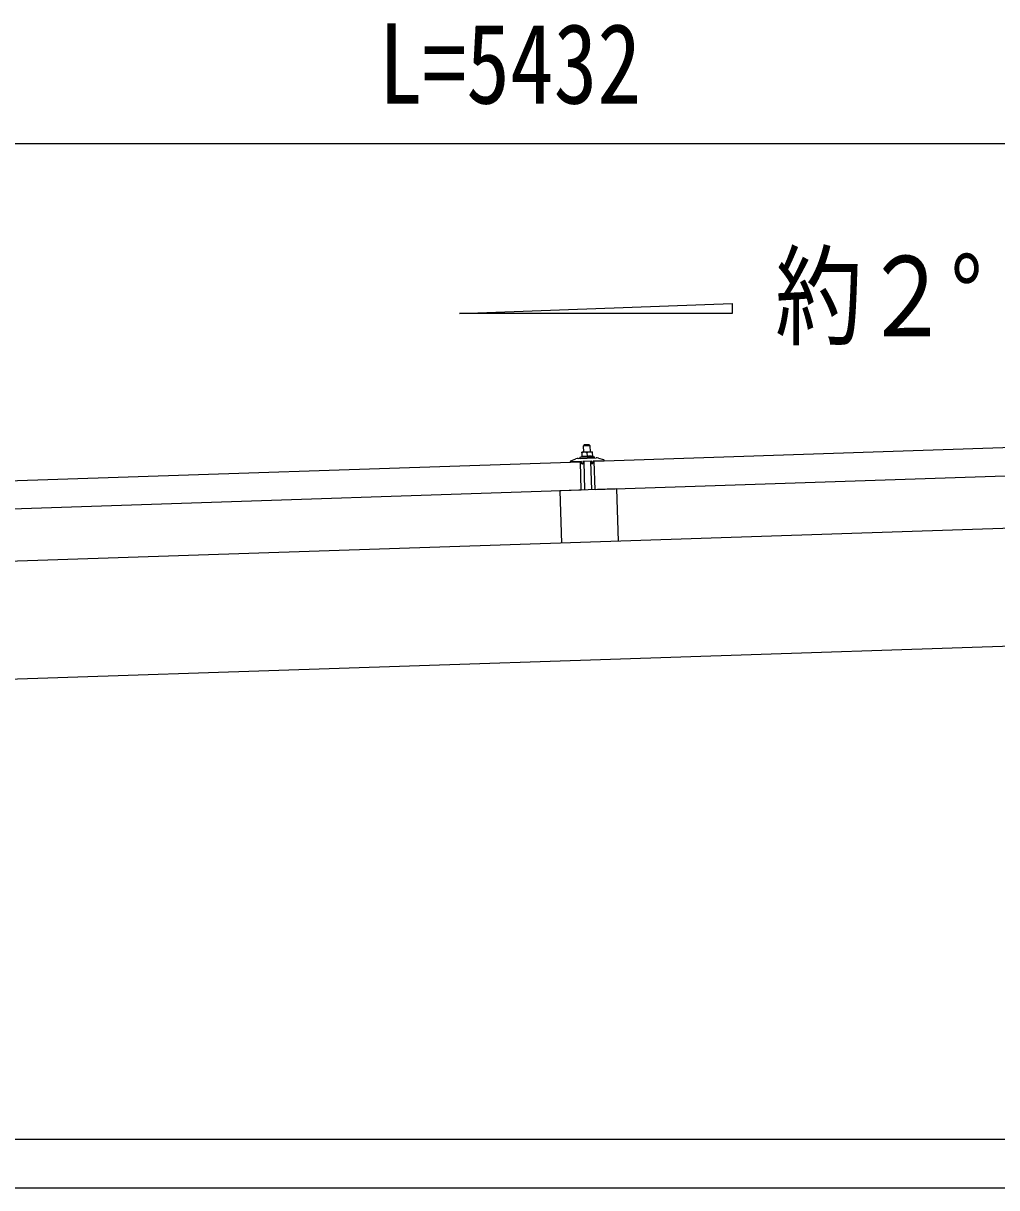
# Model space of a CAD drawing. Units: millimetres, scale not verified. Extents: x -12615 to 12615, y -8910 to 8910.
# Drawn here: x -558 to 641, y -3069 to -1634 of the extents above; entities that cross this region are included whole.
import ezdxf
from ezdxf.enums import TextEntityAlignment as Align

# ---------------------------------------------------------------- set-up
doc = ezdxf.new("R2010")
doc.units = ezdxf.units.MM
doc.header["$LTSCALE"] = 40
for name, color, linetype in [('0-4_YKK_13', 4, 'Continuous'), ('0-5_YKK_A1', 4, 'Continuous'), ('0-6_YKK_D', 6, 'Continuous')]:
    doc.layers.add(name, color=color, linetype=linetype)
doc.styles.add('ＭＳ ゴシック', font='')
doc.styles.get('ＭＳ ゴシック').set_extended_font_data('MS Gothic')

msp = doc.modelspace()

# ---------------------------------------------------------------- linework, layer by layer
at = {"layer": '0-4_YKK_13'}
for p, q in [((145.03, -2174.09), (1278.4, -2136.31)), ((132.91, -2162.91), (129.66, -2163.02)), ((129.66, -2163.03), (129.66, -2163.02)), ((129.66, -2163.03), (129.66, -2163.03)), ((129.66, -2163.03), (129.66, -2163.03)), ((129.66, -2163.03), (129.66, -2163.03)), ((129.66, -2163.03), (129.66, -2163.03)), ((129.66, -2163.03), (129.66, -2163.03)), ((129.66, -2163.03), (129.66, -2163.03)), ((129.66, -2163.03), (129.66, -2163.03)), ((129.66, -2163.04), (129.66, -2163.03)), ((129.66, -2163.04), (129.66, -2163.04)), ((129.66, -2163.04), (129.66, -2163.04)), ((129.66, -2163.04), (129.66, -2163.04)), ((129.66, -2163.05), (129.66, -2163.04)), ((129.66, -2163.05), (129.66, -2163.05)), ((129.66, -2163.06), (129.66, -2163.05)), ((129.66, -2163.07), (129.66, -2163.06)), ((129.66, -2163.08), (129.66, -2163.07)), ((129.66, -2163.09), (129.66, -2163.08)), ((129.67, -2163.11), (129.66, -2163.09)), ((129.67, -2163.12), (129.67, -2163.11)), ((129.67, -2163.14), (129.67, -2163.12)), ((129.67, -2163.16), (129.67, -2163.14)), ((129.67, -2163.18), (129.67, -2163.16)), ((129.67, -2163.2), (129.67, -2163.18)), ((129.67, -2163.22), (129.67, -2163.2)), ((129.67, -2163.24), (129.67, -2163.22)), ((129.67, -2163.26), (129.67, -2163.24)), ((129.67, -2163.28), (129.67, -2163.26)), ((129.67, -2163.31), (129.67, -2163.28)), ((129.67, -2163.33), (129.67, -2163.31)), ((129.67, -2163.35), (129.67, -2163.33)), ((129.67, -2163.38), (129.67, -2163.35)), ((129.68, -2163.4), (129.67, -2163.38)), ((129.68, -2163.42), (129.68, -2163.4)), ((129.68, -2163.44), (129.68, -2163.42)), ((129.68, -2163.46), (129.68, -2163.44)), ((129.68, -2163.48), (129.68, -2163.46)), ((129.68, -2163.5), (129.68, -2163.48)), ((129.68, -2163.51), (129.68, -2163.5)), ((129.68, -2163.53), (129.68, -2163.51)), ((129.93, -2163.52), (129.68, -2163.6)), ((129.68, -2163.54), (129.68, -2163.53)), ((129.68, -2163.6), (129.68, -2163.54)), ((129.68, -2163.6), (129.85, -2168.61)), ((129.98, -2163.5), (129.93, -2163.52)), ((130.04, -2163.48), (129.98, -2163.5)), ((130.1, -2163.46), (130.04, -2163.48)), ((130.17, -2163.44), (130.1, -2163.46)), ((130.24, -2163.42), (130.17, -2163.44)), ((130.31, -2163.39), (130.24, -2163.42)), ((130.39, -2163.36), (130.31, -2163.39)), ((130.48, -2163.33), (130.39, -2163.36)), ((130.57, -2163.3), (130.48, -2163.33)), ((130.67, -2163.27), (130.57, -2163.3)), ((130.76, -2163.24), (130.67, -2163.27)), ((130.86, -2163.21), (130.76, -2163.24)), ((130.97, -2163.18), (130.86, -2163.21)), ((131.07, -2163.15), (130.97, -2163.18)), ((131.17, -2163.13), (131.07, -2163.15)), ((131.27, -2163.1), (131.17, -2163.13)), ((131.38, -2163.08), (131.27, -2163.1)), ((131.49, -2163.06), (131.38, -2163.08)), ((131.59, -2163.04), (131.49, -2163.06)), ((131.7, -2163.02), (131.59, -2163.04)), ((131.81, -2163.01), (131.7, -2163.02)), ((131.91, -2162.99), (131.81, -2163.01)), ((132.86, -2153.91), (131.89, -2154.94)), ((131.89, -2154.94), (139.89, -2154.68)), ((132.16, -2162.94), (131.89, -2154.94)), ((132.01, -2162.98), (131.91, -2162.99)), ((132.1, -2162.97), (132.01, -2162.98)), ((132.19, -2162.96), (132.1, -2162.97)), ((132.27, -2162.95), (132.19, -2162.96)), ((132.34, -2162.94), (132.27, -2162.95)), ((132.42, -2162.94), (132.34, -2162.94)), ((132.48, -2162.93), (132.42, -2162.94)), ((132.54, -2162.93), (132.48, -2162.93)), ((132.6, -2162.93), (132.54, -2162.93)), ((132.65, -2162.93), (132.6, -2162.93)), ((132.69, -2162.92), (132.65, -2162.93)), ((132.74, -2162.92), (132.69, -2162.92)), ((132.77, -2162.92), (132.74, -2162.92)), ((132.8, -2162.92), (132.77, -2162.92)), ((132.83, -2162.92), (132.8, -2162.92)), ((132.85, -2162.92), (132.83, -2162.92)), ((132.86, -2162.92), (132.85, -2162.92)), ((138.86, -2153.71), (132.86, -2153.91)), ((132.87, -2162.92), (132.86, -2162.92)), ((132.91, -2162.91), (132.87, -2162.92)), ((139.41, -2162.7), (132.91, -2162.91)), ((133.19, -2162.92), (132.91, -2162.91)), ((133.25, -2162.92), (133.19, -2162.92)), ((133.31, -2162.92), (133.25, -2162.92)), ((133.38, -2162.92), (133.31, -2162.92)), ((133.46, -2162.93), (133.38, -2162.92)), ((133.54, -2162.93), (133.46, -2162.93)), ((133.62, -2162.93), (133.54, -2162.93)), ((133.71, -2162.93), (133.62, -2162.93)), ((133.81, -2162.93), (133.71, -2162.93)), ((133.91, -2162.94), (133.81, -2162.93)), ((134.02, -2162.94), (133.91, -2162.94)), ((134.13, -2162.94), (134.02, -2162.94)), ((134.24, -2162.95), (134.13, -2162.94)), ((134.35, -2162.96), (134.24, -2162.95)), ((134.46, -2162.97), (134.35, -2162.96)), ((134.57, -2162.98), (134.46, -2162.97)), ((134.68, -2163), (134.57, -2162.98)), ((134.78, -2163.02), (134.68, -2163)), ((134.89, -2163.04), (134.78, -2163.02)), ((135, -2163.07), (134.89, -2163.04)), ((135.11, -2163.1), (135, -2163.07)), ((135.21, -2163.12), (135.11, -2163.1)), ((135.31, -2163.15), (135.21, -2163.12)), ((135.41, -2163.18), (135.31, -2163.15)), ((135.49, -2163.2), (135.41, -2163.18)), ((135.58, -2163.22), (135.49, -2163.2)), ((135.66, -2163.24), (135.58, -2163.22)), ((135.73, -2163.26), (135.66, -2163.24)), ((135.79, -2163.28), (135.73, -2163.26)), ((135.86, -2163.3), (135.79, -2163.28)), ((135.91, -2163.31), (135.86, -2163.3)), ((136.18, -2163.39), (135.91, -2163.31)), ((136.43, -2163.3), (136.18, -2163.39)), ((136.18, -2163.39), (136.35, -2168.39)), ((136.48, -2163.29), (136.43, -2163.3)), ((136.53, -2163.27), (136.48, -2163.29)), ((136.6, -2163.25), (136.53, -2163.27)), ((136.66, -2163.22), (136.6, -2163.25)), ((136.73, -2163.2), (136.66, -2163.22)), ((136.81, -2163.17), (136.73, -2163.2)), ((136.89, -2163.15), (136.81, -2163.17)), ((136.98, -2163.12), (136.89, -2163.15)), ((137.07, -2163.09), (136.98, -2163.12)), ((137.16, -2163.05), (137.07, -2163.09)), ((137.26, -2163.02), (137.16, -2163.05)), ((137.36, -2162.99), (137.26, -2163.02)), ((137.46, -2162.96), (137.36, -2162.99)), ((137.56, -2162.94), (137.46, -2162.96)), ((137.67, -2162.91), (137.56, -2162.94)), ((137.77, -2162.89), (137.67, -2162.91)), ((137.88, -2162.86), (137.77, -2162.89)), ((137.98, -2162.84), (137.88, -2162.86)), ((138.09, -2162.82), (137.98, -2162.84)), ((138.2, -2162.81), (138.09, -2162.82)), ((138.31, -2162.79), (138.2, -2162.81)), ((138.41, -2162.78), (138.31, -2162.79)), ((138.51, -2162.76), (138.41, -2162.78)), ((138.6, -2162.75), (138.51, -2162.76)), ((138.68, -2162.74), (138.6, -2162.75)), ((138.76, -2162.73), (138.68, -2162.74)), ((138.84, -2162.73), (138.76, -2162.73)), ((138.91, -2162.72), (138.84, -2162.73)), ((138.86, -2153.71), (139.89, -2154.68)), ((138.98, -2162.72), (138.91, -2162.72)), ((139.04, -2162.71), (138.98, -2162.72)), ((139.09, -2162.71), (139.04, -2162.71)), ((139.15, -2162.71), (139.09, -2162.71)), ((139.19, -2162.71), (139.15, -2162.71)), ((139.23, -2162.71), (139.19, -2162.71)), ((139.27, -2162.7), (139.23, -2162.71)), ((139.3, -2162.7), (139.27, -2162.7)), ((139.32, -2162.7), (139.3, -2162.7)), ((139.34, -2162.7), (139.32, -2162.7)), ((139.36, -2162.7), (139.34, -2162.7)), ((139.37, -2162.7), (139.36, -2162.7)), ((139.41, -2162.7), (139.37, -2162.7)), ((142.66, -2162.59), (139.41, -2162.7)), ((139.69, -2162.7), (139.41, -2162.7)), ((139.74, -2162.7), (139.69, -2162.7)), ((139.81, -2162.71), (139.74, -2162.7)), ((139.88, -2162.71), (139.81, -2162.71)), ((139.95, -2162.71), (139.88, -2162.71)), ((139.89, -2154.68), (140.16, -2162.67)), ((140.03, -2162.71), (139.95, -2162.71)), ((140.12, -2162.71), (140.03, -2162.71)), ((140.21, -2162.71), (140.12, -2162.71)), ((140.31, -2162.72), (140.21, -2162.71)), ((140.41, -2162.72), (140.31, -2162.72)), ((140.51, -2162.72), (140.41, -2162.72)), ((140.62, -2162.73), (140.51, -2162.72)), ((140.73, -2162.73), (140.62, -2162.73)), ((140.84, -2162.74), (140.73, -2162.73)), ((140.95, -2162.75), (140.84, -2162.74)), ((141.06, -2162.77), (140.95, -2162.75)), ((141.17, -2162.78), (141.06, -2162.77)), ((141.28, -2162.8), (141.17, -2162.78)), ((141.39, -2162.83), (141.28, -2162.8)), ((141.5, -2162.85), (141.39, -2162.83)), ((141.6, -2162.88), (141.5, -2162.85)), ((141.71, -2162.91), (141.6, -2162.88)), ((141.81, -2162.93), (141.71, -2162.91)), ((141.9, -2162.96), (141.81, -2162.93)), ((141.99, -2162.98), (141.9, -2162.96)), ((142.07, -2163.01), (141.99, -2162.98)), ((142.15, -2163.03), (142.07, -2163.01)), ((142.22, -2163.05), (142.15, -2163.03)), ((142.29, -2163.07), (142.22, -2163.05)), ((142.35, -2163.08), (142.29, -2163.07)), ((142.41, -2163.1), (142.35, -2163.08)), ((142.67, -2163.17), (142.41, -2163.1)), ((142.66, -2162.59), (142.66, -2162.6)), ((142.66, -2162.59), (142.66, -2162.59)), ((142.66, -2162.59), (142.66, -2162.59)), ((142.66, -2162.59), (142.66, -2162.59)), ((142.66, -2162.6), (142.66, -2162.61)), ((142.66, -2162.6), (142.66, -2162.6)), ((142.66, -2162.6), (142.66, -2162.6)), ((142.66, -2162.6), (142.66, -2162.6)), ((142.66, -2162.6), (142.66, -2162.6)), ((142.66, -2162.6), (142.66, -2162.6)), ((142.66, -2162.6), (142.66, -2162.6)), ((142.66, -2162.61), (142.66, -2162.62)), ((142.66, -2162.61), (142.66, -2162.61)), ((142.66, -2162.61), (142.66, -2162.61)), ((142.66, -2162.62), (142.66, -2162.63)), ((142.66, -2162.63), (142.66, -2162.64)), ((142.66, -2162.64), (142.66, -2162.65)), ((142.66, -2162.65), (142.66, -2162.66)), ((142.66, -2162.66), (142.66, -2162.67)), ((142.66, -2162.67), (142.66, -2162.69)), ((142.66, -2162.69), (142.66, -2162.71)), ((142.66, -2162.71), (142.66, -2162.72)), ((142.66, -2162.72), (142.66, -2162.74)), ((142.66, -2162.74), (142.66, -2162.76)), ((142.66, -2162.76), (142.66, -2162.78)), ((142.66, -2162.78), (142.66, -2162.8)), ((142.66, -2162.8), (142.66, -2162.83)), ((142.66, -2162.83), (142.66, -2162.85)), ((142.66, -2162.85), (142.66, -2162.87)), ((142.66, -2162.87), (142.67, -2162.9)), ((142.67, -2162.9), (142.67, -2162.92)), ((142.67, -2162.92), (142.67, -2162.94)), ((142.67, -2162.94), (142.67, -2162.97)), ((142.67, -2162.97), (142.67, -2162.99)), ((142.67, -2162.99), (142.67, -2163.01)), ((142.67, -2163.01), (142.67, -2163.03)), ((142.67, -2163.03), (142.67, -2163.05)), ((142.67, -2163.05), (142.67, -2163.06)), ((142.67, -2163.06), (142.67, -2163.08)), ((142.67, -2163.08), (142.67, -2163.09)), ((142.67, -2163.09), (142.67, -2163.11)), ((142.67, -2163.11), (142.67, -2163.17)), ((142.67, -2163.17), (142.84, -2168.17)), ((-1005.33, -2212.43), (128.04, -2174.65)), ((116.04, -2174.48), (116.02, -2173.85)), ((116.35, -2173.36), (122.48, -2171.22)), ((129.12, -2174.55), (116.55, -2174.97)), ((125.44, -2170.67), (147.38, -2169.94)), ((127.86, -2169.09), (144.85, -2168.52)), ((127.91, -2170.58), (144.9, -2170.02)), ((129.21, -2209.63), (128.04, -2174.65)), ((130.06, -2177.1), (129.63, -2174.95)), ((130.04, -2168.56), (129.85, -2168.61)), ((130.08, -2168.55), (130.04, -2168.56)), ((130.12, -2168.54), (130.08, -2168.55)), ((130.17, -2168.52), (130.12, -2168.54)), ((130.23, -2168.51), (130.17, -2168.52)), ((130.28, -2168.5), (130.23, -2168.51)), ((130.35, -2168.48), (130.28, -2168.5)), ((130.41, -2168.46), (130.35, -2168.48)), ((130.48, -2168.44), (130.41, -2168.46)), ((130.56, -2168.42), (130.48, -2168.44)), ((130.64, -2168.4), (130.56, -2168.42)), ((130.85, -2177.49), (130.57, -2177.5)), ((130.73, -2168.38), (130.64, -2168.4)), ((130.81, -2168.36), (130.73, -2168.38)), ((130.91, -2168.34), (130.81, -2168.36)), ((131.01, -2168.32), (130.91, -2168.34)), ((131.11, -2168.3), (131.01, -2168.32)), ((131.06, -2174.78), (131.14, -2177.18)), ((131.22, -2168.28), (131.11, -2168.3)), ((131.33, -2168.26), (131.22, -2168.28)), ((131.45, -2168.24), (131.33, -2168.26)), ((141.74, -2174.13), (131.35, -2174.47)), ((131.57, -2168.22), (131.45, -2168.24)), ((131.7, -2168.2), (131.57, -2168.22)), ((131.83, -2168.18), (131.7, -2168.2)), ((131.96, -2168.17), (131.83, -2168.18)), ((132.09, -2168.15), (131.96, -2168.17)), ((132.22, -2168.14), (132.09, -2168.15)), ((132.35, -2168.12), (132.22, -2168.14)), ((132.48, -2168.11), (132.35, -2168.12)), ((132.62, -2168.1), (132.48, -2168.11)), ((133.71, -2209.41), (132.54, -2174.43)), ((132.75, -2168.09), (132.62, -2168.1)), ((132.88, -2168.09), (132.75, -2168.09)), ((133.02, -2168.08), (132.88, -2168.09)), ((133.15, -2168.08), (133.02, -2168.08)), ((133.29, -2168.07), (133.15, -2168.08)), ((133.42, -2168.07), (133.29, -2168.07)), ((133.56, -2168.07), (133.42, -2168.07)), ((133.69, -2168.07), (133.56, -2168.07)), ((133.83, -2168.07), (133.69, -2168.07)), ((133.96, -2168.08), (133.83, -2168.07)), ((134.1, -2168.09), (133.96, -2168.08)), ((134.23, -2168.09), (134.1, -2168.09)), ((134.37, -2168.1), (134.23, -2168.09)), ((134.5, -2168.11), (134.37, -2168.1)), ((134.62, -2168.12), (134.5, -2168.11)), ((134.75, -2168.13), (134.62, -2168.12)), ((134.86, -2168.15), (134.75, -2168.13)), ((134.98, -2168.16), (134.86, -2168.15)), ((135.08, -2168.17), (134.98, -2168.16)), ((135.19, -2168.19), (135.08, -2168.17)), ((135.29, -2168.2), (135.19, -2168.19)), ((135.38, -2168.22), (135.29, -2168.2)), ((135.47, -2168.23), (135.38, -2168.22)), ((135.56, -2168.25), (135.47, -2168.23)), ((135.64, -2168.26), (135.56, -2168.25)), ((135.71, -2168.28), (135.64, -2168.26)), ((135.79, -2168.29), (135.71, -2168.28)), ((135.85, -2168.3), (135.79, -2168.29)), ((135.92, -2168.31), (135.85, -2168.3)), ((135.98, -2168.32), (135.92, -2168.31)), ((136.03, -2168.33), (135.98, -2168.32)), ((136.08, -2168.34), (136.03, -2168.33)), ((136.13, -2168.35), (136.08, -2168.34)), ((136.35, -2168.39), (136.13, -2168.35)), ((136.54, -2168.34), (136.35, -2168.39)), ((136.58, -2168.33), (136.54, -2168.34)), ((136.62, -2168.32), (136.58, -2168.33)), ((136.67, -2168.31), (136.62, -2168.32)), ((136.72, -2168.29), (136.67, -2168.31)), ((136.78, -2168.28), (136.72, -2168.29)), ((136.84, -2168.26), (136.78, -2168.28)), ((136.91, -2168.25), (136.84, -2168.26)), ((136.98, -2168.23), (136.91, -2168.25)), ((137.06, -2168.21), (136.98, -2168.23)), ((137.14, -2168.19), (137.06, -2168.21)), ((137.22, -2168.17), (137.14, -2168.19)), ((137.31, -2168.15), (137.22, -2168.17)), ((137.41, -2168.13), (137.31, -2168.15)), ((137.5, -2168.1), (137.41, -2168.13)), ((137.61, -2168.08), (137.5, -2168.1)), ((137.72, -2168.06), (137.61, -2168.08)), ((137.83, -2168.04), (137.72, -2168.06)), ((137.95, -2168.03), (137.83, -2168.04)), ((138.07, -2168.01), (137.95, -2168.03)), ((138.19, -2167.99), (138.07, -2168.01)), ((138.32, -2167.97), (138.19, -2167.99)), ((138.45, -2167.95), (138.32, -2167.97)), ((138.58, -2167.94), (138.45, -2167.95)), ((138.72, -2167.92), (138.58, -2167.94)), ((138.85, -2167.91), (138.72, -2167.92)), ((138.98, -2167.9), (138.85, -2167.91)), ((139.11, -2167.89), (138.98, -2167.9)), ((139.25, -2167.88), (139.11, -2167.89)), ((139.38, -2167.87), (139.25, -2167.88)), ((139.52, -2167.86), (139.38, -2167.87)), ((139.65, -2167.86), (139.52, -2167.86)), ((139.79, -2167.86), (139.65, -2167.86)), ((139.92, -2167.85), (139.79, -2167.86)), ((140.06, -2167.85), (139.92, -2167.85)), ((140.19, -2167.86), (140.06, -2167.85)), ((140.32, -2167.86), (140.19, -2167.86)), ((140.46, -2167.86), (140.32, -2167.86)), ((140.59, -2167.87), (140.46, -2167.86)), ((140.54, -2174.17), (141.71, -2209.15)), ((140.73, -2167.88), (140.59, -2167.87)), ((140.86, -2167.89), (140.73, -2167.88)), ((140.99, -2167.9), (140.86, -2167.89)), ((141.12, -2167.91), (140.99, -2167.9)), ((141.24, -2167.92), (141.12, -2167.91)), ((141.36, -2167.93), (141.24, -2167.92)), ((141.47, -2167.94), (141.36, -2167.93)), ((141.58, -2167.96), (141.47, -2167.94)), ((141.68, -2167.97), (141.58, -2167.96)), ((141.78, -2167.98), (141.68, -2167.97)), ((141.88, -2168), (141.78, -2167.98)), ((141.97, -2168.01), (141.88, -2168)), ((142.05, -2168.03), (141.97, -2168.01)), ((142.13, -2168.04), (142.05, -2168.03)), ((142.13, -2176.81), (142.05, -2174.42)), ((142.21, -2168.06), (142.13, -2168.04)), ((142.28, -2168.07), (142.21, -2168.06)), ((142.35, -2168.08), (142.28, -2168.07)), ((142.41, -2168.1), (142.35, -2168.08)), ((142.47, -2168.11), (142.41, -2168.1)), ((142.72, -2177.1), (142.44, -2177.1)), ((142.53, -2168.12), (142.47, -2168.11)), ((142.58, -2168.13), (142.53, -2168.12)), ((142.62, -2168.13), (142.58, -2168.13)), ((142.84, -2168.17), (142.62, -2168.13)), ((142.83, -2167.76), (144.85, -2168.52)), ((143.48, -2174.49), (143.19, -2176.66)), ((156.53, -2173.63), (143.96, -2174.05)), ((144.85, -2168.52), (144.9, -2170.02)), ((150.37, -2170.29), (156.63, -2172.02)), ((156.99, -2172.48), (157.01, -2173.12)), ((172.69, -2208.11), (102.73, -2210.45)), ((172.69, -2208.11), (174.83, -2272.48)), ((102.73, -2210.45), (104.87, -2274.81))]:
    msp.add_line(p, q, dxfattribs=at)
for points in [[(127.91, -2170.58), (127.86, -2169.09), (129.83, -2168.19)], [(1279.57, -2171.29), (146.2, -2209.07), (145.03, -2174.09)], [(129.21, -2209.63), (-1004.16, -2247.41), (-1005.33, -2212.43)]]:
    msp.add_lwpolyline(points, dxfattribs=at)
for centre, radius, start, end in [((116.52, -2173.83), 0.5, 109.26318, 181.90915), ((116.54, -2174.47), 0.5, 181.90915, 271.90915), ((125.77, -2180.66), 10, 91.90915, 109.26318), ((129.14, -2175.05), 0.5, 11.37147, 91.90915), ((130.55, -2177), 0.5, 191.37147, 271.90915), ((130.84, -2177.19), 0.3, 271.90915, 1.90915), ((131.36, -2174.77), 0.3, 91.90915, 181.90915), ((141.75, -2174.43), 0.3, 1.90915, 91.90915), ((142.43, -2176.8), 0.3, 181.90915, 271.90915), ((142.7, -2176.6), 0.5, 271.90915, 352.44683), ((143.98, -2174.55), 0.5, 91.90915, 172.44683), ((147.71, -2179.93), 10, 74.55513, 91.90915), ((156.51, -2173.13), 0.5, 271.90915, 1.90915), ((156.49, -2172.5), 0.5, 1.90915, 74.55513)]:
    msp.add_arc(centre, radius, start, end, dxfattribs=at)
at = {"layer": '0-5_YKK_A1'}
for p, q in [((-20.92, -1992), (315.08, -1979.58)), ((315.08, -1979.58), (315.08, -1992)), ((315.08, -1992), (-20.92, -1992)), ((2825.27, -2184.21), (-2566.74, -2363.91)), ((-2561.91, -2508.83), (2830.1, -2329.1)), ((-1315.1, -3009.18), (1583.9, -3009.18)), ((-1315.1, -3069.18), (1583.9, -3069.18))]:
    msp.add_line(p, q, dxfattribs=at)
at = {"layer": '0-6_YKK_D'}
msp.add_line((2697.58, -1783.07), (-2434.2, -1783.07), dxfattribs=at)

# ---------------------------------------------------------------- texts
at = {"layer": '0-5_YKK_A1', "style": 'ＭＳ ゴシック', "width": 0.8}
msp.add_text('約２°', height=98.97, dxfattribs=at).set_placement((368.03, -2049.75), align=Align.BOTTOM_LEFT)
at = {"layer": '0-6_YKK_D', "style": 'ＭＳ ゴシック', "width": 0.8}
msp.add_text('L=5432', height=98.97, dxfattribs=at).set_placement((-120.31, -1763.07), align=Align.BOTTOM_LEFT)

doc.saveas('drawing.dxf')
